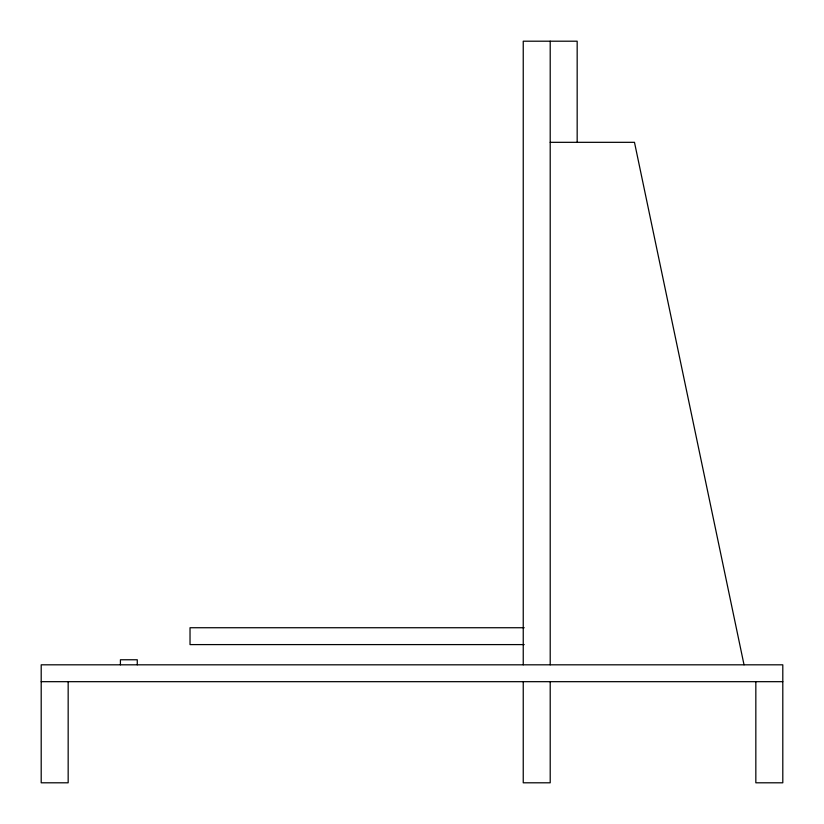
<?xml version="1.0" encoding="UTF-8"?>
<svg xmlns="http://www.w3.org/2000/svg" width="824" height="824" viewBox="0 0 824 824"><rect width="100%" height="100%" fill="white"/><g stroke="black" fill="none" stroke-linecap="round" stroke-linejoin="round"><path stroke-width="1.24" d="M550.205 142.325L634.48 142.325L744.031 664.814M524.198 627.734L190.025 627.734L190.025 644.595L524.198 644.595M41.2 681.675L782.8 681.675M755.835 681.675L755.835 782.8L782.8 782.8L782.8 664.814L41.2 664.814L41.2 782.8L68.165 782.8L68.165 681.675M577.171 142.325L577.171 41.2L523.24 41.2L523.24 664.814M550.205 41.2L550.205 664.814M550.205 681.675L550.205 782.8L523.24 782.8L523.24 681.675M137.268 664.814L137.268 659.766L120.417 659.766L120.417 664.814"/></g></svg>
